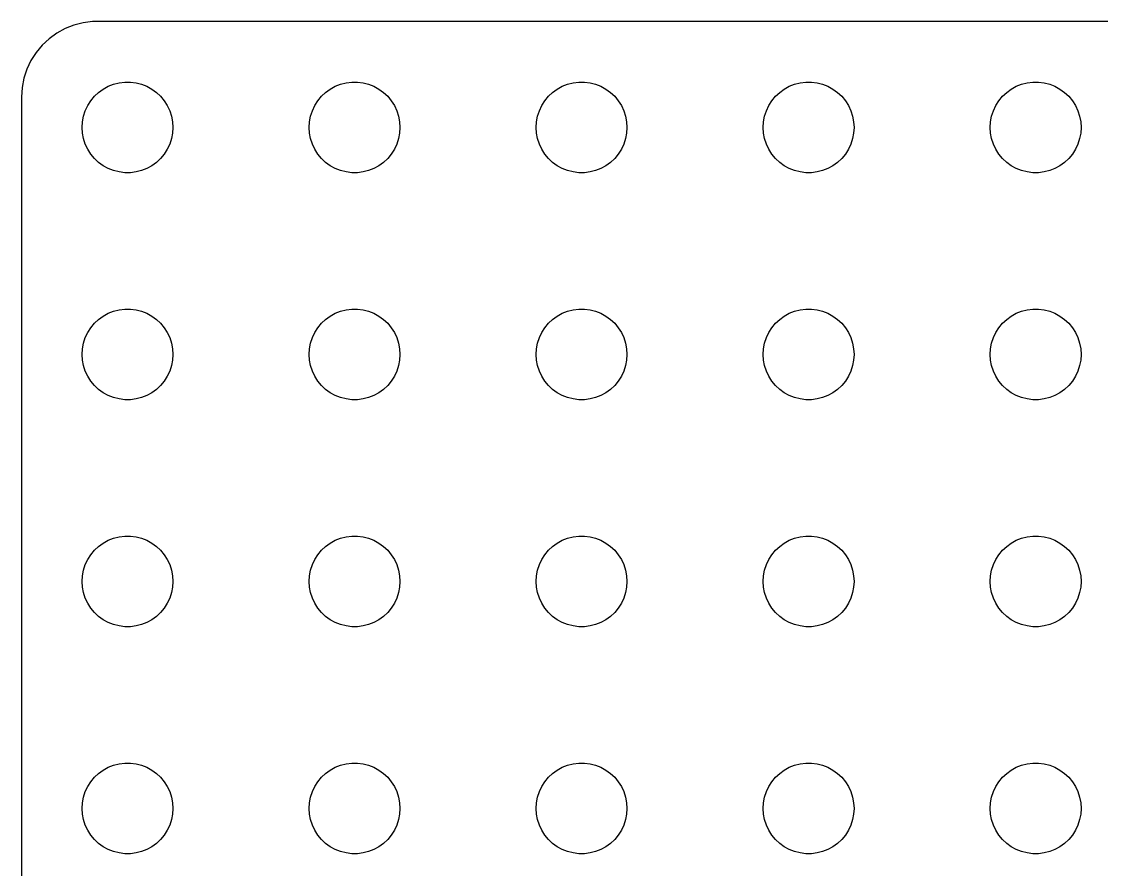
# Model space of a CAD drawing. Header units: metres. Extents: x -134 to 134, y 62 to 280.
# Drawn here: x -134.5 to -63.2, y 110 to 166 of the extents above; entities that cross this region are included whole.
import ezdxf

# ---------------------------------------------------------------- set-up
doc = ezdxf.new("R2010")
doc.units = ezdxf.units.M

msp = doc.modelspace()

# ---------------------------------------------------------------- linework, layer by layer
for p, q in [((-131.629, 165.524), (-132.179, 165.222)), ((-131.045, 165.755), (-131.629, 165.524)), ((-130.437, 165.911), (-131.045, 165.755)), ((-129.814, 165.99), (-130.437, 165.911)), ((129.814, 165.99), (-129.814, 165.99)), ((-132.687, 164.853), (-133.145, 164.423)), ((-132.179, 165.222), (-132.687, 164.853)), ((-133.145, 164.423), (-133.545, 163.939)), ((-133.882, 163.409), (-134.149, 162.841)), ((-133.545, 163.939), (-133.882, 163.409)), ((-134.149, 162.841), (-134.343, 162.243)), ((-134.343, 162.243), (-134.461, 161.627)), ((-128.062, 161.947), (-127.688, 161.994)), ((-127.688, 161.994), (-127.312, 161.994)), ((-127.312, 161.994), (-126.938, 161.947)), ((-113.062, 161.947), (-112.688, 161.994)), ((-112.688, 161.994), (-112.312, 161.994)), ((-112.312, 161.994), (-111.938, 161.947)), ((-98.0621, 161.947), (-97.6884, 161.994)), ((-97.6884, 161.994), (-97.3116, 161.994)), ((-97.3116, 161.994), (-96.9379, 161.947)), ((-83.0621, 161.947), (-82.6884, 161.994)), ((-82.6884, 161.994), (-82.3116, 161.994)), ((-82.3116, 161.994), (-81.9379, 161.947)), ((-68.0621, 161.947), (-67.6884, 161.994)), ((-67.6884, 161.994), (-67.3116, 161.994)), ((-67.3116, 161.994), (-66.9379, 161.947)), ((-134.461, 161.627), (-134.5, 161)), ((-129.687, 161.054), (-129.412, 161.312)), ((-129.412, 161.312), (-129.107, 161.533)), ((-129.107, 161.533), (-128.777, 161.714)), ((-128.777, 161.714), (-128.427, 161.853)), ((-128.427, 161.853), (-128.062, 161.947)), ((-126.938, 161.947), (-126.573, 161.853)), ((-126.573, 161.853), (-126.223, 161.714)), ((-126.223, 161.714), (-125.893, 161.533)), ((-125.893, 161.533), (-125.588, 161.312)), ((-125.588, 161.312), (-125.313, 161.054)), ((-114.687, 161.054), (-114.412, 161.312)), ((-114.412, 161.312), (-114.107, 161.533)), ((-114.107, 161.533), (-113.777, 161.714)), ((-113.777, 161.714), (-113.427, 161.853)), ((-113.427, 161.853), (-113.062, 161.947)), ((-111.938, 161.947), (-111.573, 161.853)), ((-111.573, 161.853), (-111.223, 161.714)), ((-111.223, 161.714), (-110.893, 161.533)), ((-110.893, 161.533), (-110.588, 161.312)), ((-110.588, 161.312), (-110.313, 161.054)), ((-99.6869, 161.054), (-99.4123, 161.312)), ((-99.4123, 161.312), (-99.1075, 161.533)), ((-99.1075, 161.533), (-98.7773, 161.714)), ((-98.7773, 161.714), (-98.427, 161.853)), ((-98.427, 161.853), (-98.0621, 161.947)), ((-96.9379, 161.947), (-96.573, 161.853)), ((-96.573, 161.853), (-96.2227, 161.714)), ((-96.2227, 161.714), (-95.8925, 161.533)), ((-95.8925, 161.533), (-95.5877, 161.312)), ((-95.5877, 161.312), (-95.3131, 161.054)), ((-84.6869, 161.054), (-84.4123, 161.312)), ((-84.4123, 161.312), (-84.1075, 161.533)), ((-84.1075, 161.533), (-83.7773, 161.714)), ((-83.7773, 161.714), (-83.427, 161.853)), ((-83.427, 161.853), (-83.0621, 161.947)), ((-81.9379, 161.947), (-81.573, 161.853)), ((-81.573, 161.853), (-81.2227, 161.714)), ((-81.2227, 161.714), (-80.8925, 161.533)), ((-80.8925, 161.533), (-80.5877, 161.312)), ((-80.5877, 161.312), (-80.3131, 161.054)), ((-69.6869, 161.054), (-69.4123, 161.312)), ((-69.4123, 161.312), (-69.1075, 161.533)), ((-69.1075, 161.533), (-68.7773, 161.714)), ((-68.7773, 161.714), (-68.427, 161.853)), ((-68.427, 161.853), (-68.0621, 161.947)), ((-66.9379, 161.947), (-66.573, 161.853)), ((-66.573, 161.853), (-66.2227, 161.714)), ((-66.2227, 161.714), (-65.8925, 161.533)), ((-65.8925, 161.533), (-65.5877, 161.312)), ((-65.5877, 161.312), (-65.3131, 161.054)), ((-134.5, 161), (-134.5, 67)), ((-130.129, 160.445), (-129.927, 160.763)), ((-129.927, 160.763), (-129.687, 161.054)), ((-125.313, 161.054), (-125.073, 160.763)), ((-125.073, 160.763), (-124.871, 160.445)), ((-115.129, 160.445), (-114.927, 160.763)), ((-114.927, 160.763), (-114.687, 161.054)), ((-110.313, 161.054), (-110.073, 160.763)), ((-110.073, 160.763), (-109.871, 160.445)), ((-100.129, 160.445), (-99.927, 160.763)), ((-99.927, 160.763), (-99.6869, 161.054)), ((-95.3131, 161.054), (-95.073, 160.763)), ((-95.073, 160.763), (-94.8711, 160.445)), ((-85.1289, 160.445), (-84.927, 160.763)), ((-84.927, 160.763), (-84.6869, 161.054)), ((-80.3131, 161.054), (-80.073, 160.763)), ((-80.073, 160.763), (-79.8711, 160.445)), ((-70.1289, 160.445), (-69.927, 160.763)), ((-69.927, 160.763), (-69.6869, 161.054)), ((-65.3131, 161.054), (-65.073, 160.763)), ((-65.073, 160.763), (-64.8711, 160.445)), ((-130.406, 159.746), (-130.289, 160.104)), ((-130.289, 160.104), (-130.129, 160.445)), ((-124.871, 160.445), (-124.711, 160.104)), ((-124.711, 160.104), (-124.594, 159.746)), ((-115.406, 159.746), (-115.289, 160.104)), ((-115.289, 160.104), (-115.129, 160.445)), ((-109.871, 160.445), (-109.711, 160.104)), ((-109.711, 160.104), (-109.594, 159.746)), ((-100.406, 159.746), (-100.289, 160.104)), ((-100.289, 160.104), (-100.129, 160.445)), ((-94.8711, 160.445), (-94.7107, 160.104)), ((-94.7107, 160.104), (-94.5943, 159.746)), ((-85.4057, 159.746), (-85.2893, 160.104)), ((-85.2893, 160.104), (-85.1289, 160.445)), ((-79.8711, 160.445), (-79.7107, 160.104)), ((-79.7107, 160.104), (-79.5943, 159.746)), ((-70.4057, 159.746), (-70.2893, 160.104)), ((-70.2893, 160.104), (-70.1289, 160.445)), ((-64.8711, 160.445), (-64.7107, 160.104)), ((-64.7107, 160.104), (-64.5943, 159.746)), ((-130.5, 159), (-130.476, 159.376)), ((-130.476, 159.376), (-130.406, 159.746)), ((-124.594, 159.746), (-124.524, 159.376)), ((-124.524, 159.376), (-124.5, 159)), ((-115.5, 159), (-115.476, 159.376)), ((-115.476, 159.376), (-115.406, 159.746)), ((-109.594, 159.746), (-109.524, 159.376)), ((-109.524, 159.376), (-109.5, 159)), ((-100.5, 159), (-100.476, 159.376)), ((-100.476, 159.376), (-100.406, 159.746)), ((-94.5943, 159.746), (-94.5237, 159.376)), ((-94.5237, 159.376), (-94.5, 159)), ((-85.5, 159), (-85.4763, 159.376)), ((-85.4763, 159.376), (-85.4057, 159.746)), ((-79.5943, 159.746), (-79.5237, 159.376)), ((-79.5237, 159.376), (-79.5, 159)), ((-70.5, 159), (-70.4763, 159.376)), ((-70.4763, 159.376), (-70.4057, 159.746)), ((-64.5943, 159.746), (-64.5237, 159.376)), ((-64.5237, 159.376), (-64.5, 159)), ((-130.476, 158.624), (-130.5, 159)), ((-130.406, 158.254), (-130.476, 158.624)), ((-124.524, 158.624), (-124.594, 158.254)), ((-124.5, 159), (-124.524, 158.624)), ((-115.476, 158.624), (-115.5, 159)), ((-115.406, 158.254), (-115.476, 158.624)), ((-109.524, 158.624), (-109.594, 158.254)), ((-109.5, 159), (-109.524, 158.624)), ((-100.476, 158.624), (-100.5, 159)), ((-100.406, 158.254), (-100.476, 158.624)), ((-94.5237, 158.624), (-94.5943, 158.254)), ((-94.5, 159), (-94.5237, 158.624)), ((-85.4763, 158.624), (-85.5, 159)), ((-85.4057, 158.254), (-85.4763, 158.624)), ((-79.5237, 158.624), (-79.5943, 158.254)), ((-79.5, 159), (-79.5237, 158.624)), ((-70.4763, 158.624), (-70.5, 159)), ((-70.4057, 158.254), (-70.4763, 158.624)), ((-64.5237, 158.624), (-64.5943, 158.254)), ((-64.5, 159), (-64.5237, 158.624)), ((-130.289, 157.896), (-130.406, 158.254)), ((-130.129, 157.555), (-130.289, 157.896)), ((-124.711, 157.896), (-124.871, 157.555)), ((-124.594, 158.254), (-124.711, 157.896)), ((-115.289, 157.896), (-115.406, 158.254)), ((-115.129, 157.555), (-115.289, 157.896)), ((-109.711, 157.896), (-109.871, 157.555)), ((-109.594, 158.254), (-109.711, 157.896)), ((-100.289, 157.896), (-100.406, 158.254)), ((-100.129, 157.555), (-100.289, 157.896)), ((-94.7107, 157.896), (-94.8711, 157.555)), ((-94.5943, 158.254), (-94.7107, 157.896)), ((-85.2893, 157.896), (-85.4057, 158.254)), ((-85.1289, 157.555), (-85.2893, 157.896)), ((-79.7107, 157.896), (-79.8711, 157.555)), ((-79.5943, 158.254), (-79.7107, 157.896)), ((-70.2893, 157.896), (-70.4057, 158.254)), ((-70.1289, 157.555), (-70.2893, 157.896)), ((-64.7107, 157.896), (-64.8711, 157.555)), ((-64.5943, 158.254), (-64.7107, 157.896)), ((-129.927, 157.237), (-130.129, 157.555)), ((-129.687, 156.946), (-129.927, 157.237)), ((-125.073, 157.237), (-125.313, 156.946)), ((-124.871, 157.555), (-125.073, 157.237)), ((-114.927, 157.237), (-115.129, 157.555)), ((-114.687, 156.946), (-114.927, 157.237)), ((-110.073, 157.237), (-110.313, 156.946)), ((-109.871, 157.555), (-110.073, 157.237)), ((-99.927, 157.237), (-100.129, 157.555)), ((-99.6869, 156.946), (-99.927, 157.237)), ((-95.073, 157.237), (-95.3131, 156.946)), ((-94.8711, 157.555), (-95.073, 157.237)), ((-84.927, 157.237), (-85.1289, 157.555)), ((-84.6869, 156.946), (-84.927, 157.237)), ((-80.073, 157.237), (-80.3131, 156.946)), ((-79.8711, 157.555), (-80.073, 157.237)), ((-69.927, 157.237), (-70.1289, 157.555)), ((-69.6869, 156.946), (-69.927, 157.237)), ((-65.073, 157.237), (-65.3131, 156.946)), ((-64.8711, 157.555), (-65.073, 157.237)), ((-129.412, 156.688), (-129.687, 156.946)), ((-129.107, 156.467), (-129.412, 156.688)), ((-128.777, 156.286), (-129.107, 156.467)), ((-128.427, 156.147), (-128.777, 156.286)), ((-126.223, 156.286), (-126.573, 156.147)), ((-125.893, 156.467), (-126.223, 156.286)), ((-125.588, 156.688), (-125.893, 156.467)), ((-125.313, 156.946), (-125.588, 156.688)), ((-114.412, 156.688), (-114.687, 156.946)), ((-114.107, 156.467), (-114.412, 156.688)), ((-113.777, 156.286), (-114.107, 156.467)), ((-113.427, 156.147), (-113.777, 156.286)), ((-111.223, 156.286), (-111.573, 156.147)), ((-110.893, 156.467), (-111.223, 156.286)), ((-110.588, 156.688), (-110.893, 156.467)), ((-110.313, 156.946), (-110.588, 156.688)), ((-99.4123, 156.688), (-99.6869, 156.946)), ((-99.1075, 156.467), (-99.4123, 156.688)), ((-98.7773, 156.286), (-99.1075, 156.467)), ((-98.427, 156.147), (-98.7773, 156.286)), ((-96.2227, 156.286), (-96.573, 156.147)), ((-95.8925, 156.467), (-96.2227, 156.286)), ((-95.5877, 156.688), (-95.8925, 156.467)), ((-95.3131, 156.946), (-95.5877, 156.688)), ((-84.4123, 156.688), (-84.6869, 156.946)), ((-84.1075, 156.467), (-84.4123, 156.688)), ((-83.7773, 156.286), (-84.1075, 156.467)), ((-83.427, 156.147), (-83.7773, 156.286)), ((-81.2227, 156.286), (-81.573, 156.147)), ((-80.8925, 156.467), (-81.2227, 156.286)), ((-80.5877, 156.688), (-80.8925, 156.467)), ((-80.3131, 156.946), (-80.5877, 156.688)), ((-69.4123, 156.688), (-69.6869, 156.946)), ((-69.1075, 156.467), (-69.4123, 156.688)), ((-68.7773, 156.286), (-69.1075, 156.467)), ((-68.427, 156.147), (-68.7773, 156.286)), ((-66.2227, 156.286), (-66.573, 156.147)), ((-65.8925, 156.467), (-66.2227, 156.286)), ((-65.5877, 156.688), (-65.8925, 156.467)), ((-65.3131, 156.946), (-65.5877, 156.688)), ((-128.062, 156.053), (-128.427, 156.147)), ((-127.688, 156.006), (-128.062, 156.053)), ((-127.312, 156.006), (-127.688, 156.006)), ((-126.938, 156.053), (-127.312, 156.006)), ((-126.573, 156.147), (-126.938, 156.053)), ((-113.062, 156.053), (-113.427, 156.147)), ((-112.688, 156.006), (-113.062, 156.053)), ((-112.312, 156.006), (-112.688, 156.006)), ((-111.938, 156.053), (-112.312, 156.006)), ((-111.573, 156.147), (-111.938, 156.053)), ((-98.0621, 156.053), (-98.427, 156.147)), ((-97.6884, 156.006), (-98.0621, 156.053)), ((-97.3116, 156.006), (-97.6884, 156.006)), ((-96.9379, 156.053), (-97.3116, 156.006)), ((-96.573, 156.147), (-96.9379, 156.053)), ((-83.0621, 156.053), (-83.427, 156.147)), ((-82.6884, 156.006), (-83.0621, 156.053)), ((-82.3116, 156.006), (-82.6884, 156.006)), ((-81.9379, 156.053), (-82.3116, 156.006)), ((-81.573, 156.147), (-81.9379, 156.053)), ((-68.0621, 156.053), (-68.427, 156.147)), ((-67.6884, 156.006), (-68.0621, 156.053)), ((-67.3116, 156.006), (-67.6884, 156.006)), ((-66.9379, 156.053), (-67.3116, 156.006)), ((-66.573, 156.147), (-66.9379, 156.053)), ((-128.062, 146.947), (-127.688, 146.994)), ((-127.688, 146.994), (-127.312, 146.994)), ((-127.312, 146.994), (-126.938, 146.947)), ((-113.062, 146.947), (-112.688, 146.994)), ((-112.688, 146.994), (-112.312, 146.994)), ((-112.312, 146.994), (-111.938, 146.947)), ((-98.0621, 146.947), (-97.6884, 146.994)), ((-97.6884, 146.994), (-97.3116, 146.994)), ((-97.3116, 146.994), (-96.9379, 146.947)), ((-83.0621, 146.947), (-82.6884, 146.994)), ((-82.6884, 146.994), (-82.3116, 146.994)), ((-82.3116, 146.994), (-81.9379, 146.947)), ((-68.0621, 146.947), (-67.6884, 146.994)), ((-67.6884, 146.994), (-67.3116, 146.994)), ((-67.3116, 146.994), (-66.9379, 146.947)), ((-129.687, 146.054), (-129.412, 146.312)), ((-129.412, 146.312), (-129.107, 146.533)), ((-129.107, 146.533), (-128.777, 146.714)), ((-128.777, 146.714), (-128.427, 146.853)), ((-128.427, 146.853), (-128.062, 146.947)), ((-126.938, 146.947), (-126.573, 146.853)), ((-126.573, 146.853), (-126.223, 146.714)), ((-126.223, 146.714), (-125.893, 146.533)), ((-125.893, 146.533), (-125.588, 146.312)), ((-125.588, 146.312), (-125.313, 146.054)), ((-114.687, 146.054), (-114.412, 146.312)), ((-114.412, 146.312), (-114.107, 146.533)), ((-114.107, 146.533), (-113.777, 146.714)), ((-113.777, 146.714), (-113.427, 146.853)), ((-113.427, 146.853), (-113.062, 146.947)), ((-111.938, 146.947), (-111.573, 146.853)), ((-111.573, 146.853), (-111.223, 146.714)), ((-111.223, 146.714), (-110.893, 146.533)), ((-110.893, 146.533), (-110.588, 146.312)), ((-110.588, 146.312), (-110.313, 146.054)), ((-99.6869, 146.054), (-99.4123, 146.312)), ((-99.4123, 146.312), (-99.1075, 146.533)), ((-99.1075, 146.533), (-98.7773, 146.714)), ((-98.7773, 146.714), (-98.427, 146.853)), ((-98.427, 146.853), (-98.0621, 146.947)), ((-96.9379, 146.947), (-96.573, 146.853)), ((-96.573, 146.853), (-96.2227, 146.714)), ((-96.2227, 146.714), (-95.8925, 146.533)), ((-95.8925, 146.533), (-95.5877, 146.312)), ((-95.5877, 146.312), (-95.3131, 146.054)), ((-84.6869, 146.054), (-84.4123, 146.312)), ((-84.4123, 146.312), (-84.1075, 146.533)), ((-84.1075, 146.533), (-83.7773, 146.714)), ((-83.7773, 146.714), (-83.427, 146.853)), ((-83.427, 146.853), (-83.0621, 146.947)), ((-81.9379, 146.947), (-81.573, 146.853)), ((-81.573, 146.853), (-81.2227, 146.714)), ((-81.2227, 146.714), (-80.8925, 146.533)), ((-80.8925, 146.533), (-80.5877, 146.312)), ((-80.5877, 146.312), (-80.3131, 146.054)), ((-69.6869, 146.054), (-69.4123, 146.312)), ((-69.4123, 146.312), (-69.1075, 146.533)), ((-69.1075, 146.533), (-68.7773, 146.714)), ((-68.7773, 146.714), (-68.427, 146.853)), ((-68.427, 146.853), (-68.0621, 146.947)), ((-66.9379, 146.947), (-66.573, 146.853)), ((-66.573, 146.853), (-66.2227, 146.714)), ((-66.2227, 146.714), (-65.8925, 146.533)), ((-65.8925, 146.533), (-65.5877, 146.312)), ((-65.5877, 146.312), (-65.3131, 146.054)), ((-130.129, 145.445), (-129.927, 145.763)), ((-129.927, 145.763), (-129.687, 146.054)), ((-125.313, 146.054), (-125.073, 145.763)), ((-125.073, 145.763), (-124.871, 145.445)), ((-115.129, 145.445), (-114.927, 145.763)), ((-114.927, 145.763), (-114.687, 146.054)), ((-110.313, 146.054), (-110.073, 145.763)), ((-110.073, 145.763), (-109.871, 145.445)), ((-100.129, 145.445), (-99.927, 145.763)), ((-99.927, 145.763), (-99.6869, 146.054)), ((-95.3131, 146.054), (-95.073, 145.763)), ((-95.073, 145.763), (-94.8711, 145.445)), ((-85.1289, 145.445), (-84.927, 145.763)), ((-84.927, 145.763), (-84.6869, 146.054)), ((-80.3131, 146.054), (-80.073, 145.763)), ((-80.073, 145.763), (-79.8711, 145.445)), ((-70.1289, 145.445), (-69.927, 145.763)), ((-69.927, 145.763), (-69.6869, 146.054)), ((-65.3131, 146.054), (-65.073, 145.763)), ((-65.073, 145.763), (-64.8711, 145.445)), ((-130.406, 144.746), (-130.289, 145.104)), ((-130.289, 145.104), (-130.129, 145.445)), ((-124.871, 145.445), (-124.711, 145.104)), ((-124.711, 145.104), (-124.594, 144.746)), ((-115.406, 144.746), (-115.289, 145.104)), ((-115.289, 145.104), (-115.129, 145.445)), ((-109.871, 145.445), (-109.711, 145.104)), ((-109.711, 145.104), (-109.594, 144.746)), ((-100.406, 144.746), (-100.289, 145.104)), ((-100.289, 145.104), (-100.129, 145.445)), ((-94.8711, 145.445), (-94.7107, 145.104)), ((-94.7107, 145.104), (-94.5943, 144.746)), ((-85.4057, 144.746), (-85.2893, 145.104)), ((-85.2893, 145.104), (-85.1289, 145.445)), ((-79.8711, 145.445), (-79.7107, 145.104)), ((-79.7107, 145.104), (-79.5943, 144.746)), ((-70.4057, 144.746), (-70.2893, 145.104)), ((-70.2893, 145.104), (-70.1289, 145.445)), ((-64.8711, 145.445), (-64.7107, 145.104)), ((-64.7107, 145.104), (-64.5943, 144.746)), ((-130.5, 144), (-130.476, 144.376)), ((-130.476, 144.376), (-130.406, 144.746)), ((-124.594, 144.746), (-124.524, 144.376)), ((-124.524, 144.376), (-124.5, 144)), ((-115.5, 144), (-115.476, 144.376)), ((-115.476, 144.376), (-115.406, 144.746)), ((-109.594, 144.746), (-109.524, 144.376)), ((-109.524, 144.376), (-109.5, 144)), ((-100.5, 144), (-100.476, 144.376)), ((-100.476, 144.376), (-100.406, 144.746)), ((-94.5943, 144.746), (-94.5237, 144.376)), ((-94.5237, 144.376), (-94.5, 144)), ((-85.5, 144), (-85.4763, 144.376)), ((-85.4763, 144.376), (-85.4057, 144.746)), ((-79.5943, 144.746), (-79.5237, 144.376)), ((-79.5237, 144.376), (-79.5, 144)), ((-70.5, 144), (-70.4763, 144.376)), ((-70.4763, 144.376), (-70.4057, 144.746)), ((-64.5943, 144.746), (-64.5237, 144.376)), ((-64.5237, 144.376), (-64.5, 144)), ((-130.476, 143.624), (-130.5, 144)), ((-130.406, 143.254), (-130.476, 143.624)), ((-124.524, 143.624), (-124.594, 143.254)), ((-124.5, 144), (-124.524, 143.624)), ((-115.476, 143.624), (-115.5, 144)), ((-115.406, 143.254), (-115.476, 143.624)), ((-109.524, 143.624), (-109.594, 143.254)), ((-109.5, 144), (-109.524, 143.624)), ((-100.476, 143.624), (-100.5, 144)), ((-100.406, 143.254), (-100.476, 143.624)), ((-94.5237, 143.624), (-94.5943, 143.254)), ((-94.5, 144), (-94.5237, 143.624)), ((-85.4763, 143.624), (-85.5, 144)), ((-85.4057, 143.254), (-85.4763, 143.624)), ((-79.5237, 143.624), (-79.5943, 143.254)), ((-79.5, 144), (-79.5237, 143.624)), ((-70.4763, 143.624), (-70.5, 144)), ((-70.4057, 143.254), (-70.4763, 143.624)), ((-64.5237, 143.624), (-64.5943, 143.254)), ((-64.5, 144), (-64.5237, 143.624)), ((-130.289, 142.896), (-130.406, 143.254)), ((-130.129, 142.555), (-130.289, 142.896)), ((-124.711, 142.896), (-124.871, 142.555)), ((-124.594, 143.254), (-124.711, 142.896)), ((-115.289, 142.896), (-115.406, 143.254)), ((-115.129, 142.555), (-115.289, 142.896)), ((-109.711, 142.896), (-109.871, 142.555)), ((-109.594, 143.254), (-109.711, 142.896)), ((-100.289, 142.896), (-100.406, 143.254)), ((-100.129, 142.555), (-100.289, 142.896)), ((-94.7107, 142.896), (-94.8711, 142.555)), ((-94.5943, 143.254), (-94.7107, 142.896)), ((-85.2893, 142.896), (-85.4057, 143.254)), ((-85.1289, 142.555), (-85.2893, 142.896)), ((-79.7107, 142.896), (-79.8711, 142.555)), ((-79.5943, 143.254), (-79.7107, 142.896)), ((-70.2893, 142.896), (-70.4057, 143.254)), ((-70.1289, 142.555), (-70.2893, 142.896)), ((-64.7107, 142.896), (-64.8711, 142.555)), ((-64.5943, 143.254), (-64.7107, 142.896)), ((-129.927, 142.237), (-130.129, 142.555)), ((-129.687, 141.946), (-129.927, 142.237)), ((-125.073, 142.237), (-125.313, 141.946)), ((-124.871, 142.555), (-125.073, 142.237)), ((-114.927, 142.237), (-115.129, 142.555)), ((-114.687, 141.946), (-114.927, 142.237)), ((-110.073, 142.237), (-110.313, 141.946)), ((-109.871, 142.555), (-110.073, 142.237)), ((-99.927, 142.237), (-100.129, 142.555)), ((-99.6869, 141.946), (-99.927, 142.237)), ((-95.073, 142.237), (-95.3131, 141.946)), ((-94.8711, 142.555), (-95.073, 142.237)), ((-84.927, 142.237), (-85.1289, 142.555)), ((-84.6869, 141.946), (-84.927, 142.237)), ((-80.073, 142.237), (-80.3131, 141.946)), ((-79.8711, 142.555), (-80.073, 142.237)), ((-69.927, 142.237), (-70.1289, 142.555)), ((-69.6869, 141.946), (-69.927, 142.237)), ((-65.073, 142.237), (-65.3131, 141.946)), ((-64.8711, 142.555), (-65.073, 142.237)), ((-129.412, 141.688), (-129.687, 141.946)), ((-129.107, 141.467), (-129.412, 141.688)), ((-128.777, 141.286), (-129.107, 141.467)), ((-128.427, 141.147), (-128.777, 141.286)), ((-126.223, 141.286), (-126.573, 141.147)), ((-125.893, 141.467), (-126.223, 141.286)), ((-125.588, 141.688), (-125.893, 141.467)), ((-125.313, 141.946), (-125.588, 141.688)), ((-114.412, 141.688), (-114.687, 141.946)), ((-114.107, 141.467), (-114.412, 141.688)), ((-113.777, 141.286), (-114.107, 141.467)), ((-113.427, 141.147), (-113.777, 141.286)), ((-111.223, 141.286), (-111.573, 141.147)), ((-110.893, 141.467), (-111.223, 141.286)), ((-110.588, 141.688), (-110.893, 141.467)), ((-110.313, 141.946), (-110.588, 141.688)), ((-99.4123, 141.688), (-99.6869, 141.946)), ((-99.1075, 141.467), (-99.4123, 141.688)), ((-98.7773, 141.286), (-99.1075, 141.467)), ((-98.427, 141.147), (-98.7773, 141.286)), ((-96.2227, 141.286), (-96.573, 141.147)), ((-95.8925, 141.467), (-96.2227, 141.286)), ((-95.5877, 141.688), (-95.8925, 141.467)), ((-95.3131, 141.946), (-95.5877, 141.688)), ((-84.4123, 141.688), (-84.6869, 141.946)), ((-84.1075, 141.467), (-84.4123, 141.688)), ((-83.7773, 141.286), (-84.1075, 141.467)), ((-83.427, 141.147), (-83.7773, 141.286)), ((-81.2227, 141.286), (-81.573, 141.147)), ((-80.8925, 141.467), (-81.2227, 141.286)), ((-80.5877, 141.688), (-80.8925, 141.467)), ((-80.3131, 141.946), (-80.5877, 141.688)), ((-69.4123, 141.688), (-69.6869, 141.946)), ((-69.1075, 141.467), (-69.4123, 141.688)), ((-68.7773, 141.286), (-69.1075, 141.467)), ((-68.427, 141.147), (-68.7773, 141.286)), ((-66.2227, 141.286), (-66.573, 141.147)), ((-65.8925, 141.467), (-66.2227, 141.286)), ((-65.5877, 141.688), (-65.8925, 141.467)), ((-65.3131, 141.946), (-65.5877, 141.688)), ((-128.062, 141.053), (-128.427, 141.147)), ((-127.688, 141.006), (-128.062, 141.053)), ((-127.312, 141.006), (-127.688, 141.006)), ((-126.938, 141.053), (-127.312, 141.006)), ((-126.573, 141.147), (-126.938, 141.053)), ((-113.062, 141.053), (-113.427, 141.147)), ((-112.688, 141.006), (-113.062, 141.053)), ((-112.312, 141.006), (-112.688, 141.006)), ((-111.938, 141.053), (-112.312, 141.006)), ((-111.573, 141.147), (-111.938, 141.053)), ((-98.0621, 141.053), (-98.427, 141.147)), ((-97.6884, 141.006), (-98.0621, 141.053)), ((-97.3116, 141.006), (-97.6884, 141.006)), ((-96.9379, 141.053), (-97.3116, 141.006)), ((-96.573, 141.147), (-96.9379, 141.053)), ((-83.0621, 141.053), (-83.427, 141.147)), ((-82.6884, 141.006), (-83.0621, 141.053)), ((-82.3116, 141.006), (-82.6884, 141.006)), ((-81.9379, 141.053), (-82.3116, 141.006)), ((-81.573, 141.147), (-81.9379, 141.053)), ((-68.0621, 141.053), (-68.427, 141.147)), ((-67.6884, 141.006), (-68.0621, 141.053)), ((-67.3116, 141.006), (-67.6884, 141.006)), ((-66.9379, 141.053), (-67.3116, 141.006)), ((-66.573, 141.147), (-66.9379, 141.053)), ((-128.062, 131.947), (-127.688, 131.994)), ((-127.688, 131.994), (-127.312, 131.994)), ((-127.312, 131.994), (-126.938, 131.947)), ((-113.062, 131.947), (-112.688, 131.994)), ((-112.688, 131.994), (-112.312, 131.994)), ((-112.312, 131.994), (-111.938, 131.947)), ((-98.0621, 131.947), (-97.6884, 131.994)), ((-97.6884, 131.994), (-97.3116, 131.994)), ((-97.3116, 131.994), (-96.9379, 131.947)), ((-83.0621, 131.947), (-82.6884, 131.994)), ((-82.6884, 131.994), (-82.3116, 131.994)), ((-82.3116, 131.994), (-81.9379, 131.947)), ((-68.0621, 131.947), (-67.6884, 131.994)), ((-67.6884, 131.994), (-67.3116, 131.994)), ((-67.3116, 131.994), (-66.9379, 131.947)), ((-129.687, 131.054), (-129.412, 131.312)), ((-129.412, 131.312), (-129.107, 131.533)), ((-129.107, 131.533), (-128.777, 131.714)), ((-128.777, 131.714), (-128.427, 131.853)), ((-128.427, 131.853), (-128.062, 131.947)), ((-126.938, 131.947), (-126.573, 131.853)), ((-126.573, 131.853), (-126.223, 131.714)), ((-126.223, 131.714), (-125.893, 131.533)), ((-125.893, 131.533), (-125.588, 131.312)), ((-125.588, 131.312), (-125.313, 131.054)), ((-114.687, 131.054), (-114.412, 131.312)), ((-114.412, 131.312), (-114.107, 131.533)), ((-114.107, 131.533), (-113.777, 131.714)), ((-113.777, 131.714), (-113.427, 131.853)), ((-113.427, 131.853), (-113.062, 131.947)), ((-111.938, 131.947), (-111.573, 131.853)), ((-111.573, 131.853), (-111.223, 131.714)), ((-111.223, 131.714), (-110.893, 131.533)), ((-110.893, 131.533), (-110.588, 131.312)), ((-110.588, 131.312), (-110.313, 131.054)), ((-99.6869, 131.054), (-99.4123, 131.312)), ((-99.4123, 131.312), (-99.1075, 131.533)), ((-99.1075, 131.533), (-98.7773, 131.714)), ((-98.7773, 131.714), (-98.427, 131.853)), ((-98.427, 131.853), (-98.0621, 131.947)), ((-96.9379, 131.947), (-96.573, 131.853)), ((-96.573, 131.853), (-96.2227, 131.714)), ((-96.2227, 131.714), (-95.8925, 131.533)), ((-95.8925, 131.533), (-95.5877, 131.312)), ((-95.5877, 131.312), (-95.3131, 131.054)), ((-84.6869, 131.054), (-84.4123, 131.312)), ((-84.4123, 131.312), (-84.1075, 131.533)), ((-84.1075, 131.533), (-83.7773, 131.714)), ((-83.7773, 131.714), (-83.427, 131.853)), ((-83.427, 131.853), (-83.0621, 131.947)), ((-81.9379, 131.947), (-81.573, 131.853)), ((-81.573, 131.853), (-81.2227, 131.714)), ((-81.2227, 131.714), (-80.8925, 131.533)), ((-80.8925, 131.533), (-80.5877, 131.312)), ((-80.5877, 131.312), (-80.3131, 131.054)), ((-69.6869, 131.054), (-69.4123, 131.312)), ((-69.4123, 131.312), (-69.1075, 131.533)), ((-69.1075, 131.533), (-68.7773, 131.714)), ((-68.7773, 131.714), (-68.427, 131.853)), ((-68.427, 131.853), (-68.0621, 131.947)), ((-66.9379, 131.947), (-66.573, 131.853)), ((-66.573, 131.853), (-66.2227, 131.714)), ((-66.2227, 131.714), (-65.8925, 131.533)), ((-65.8925, 131.533), (-65.5877, 131.312)), ((-65.5877, 131.312), (-65.3131, 131.054)), ((-130.129, 130.445), (-129.927, 130.763)), ((-129.927, 130.763), (-129.687, 131.054)), ((-125.313, 131.054), (-125.073, 130.763)), ((-125.073, 130.763), (-124.871, 130.445)), ((-115.129, 130.445), (-114.927, 130.763)), ((-114.927, 130.763), (-114.687, 131.054)), ((-110.313, 131.054), (-110.073, 130.763)), ((-110.073, 130.763), (-109.871, 130.445)), ((-100.129, 130.445), (-99.927, 130.763)), ((-99.927, 130.763), (-99.6869, 131.054)), ((-95.3131, 131.054), (-95.073, 130.763)), ((-95.073, 130.763), (-94.8711, 130.445)), ((-85.1289, 130.445), (-84.927, 130.763)), ((-84.927, 130.763), (-84.6869, 131.054)), ((-80.3131, 131.054), (-80.073, 130.763)), ((-80.073, 130.763), (-79.8711, 130.445)), ((-70.1289, 130.445), (-69.927, 130.763)), ((-69.927, 130.763), (-69.6869, 131.054)), ((-65.3131, 131.054), (-65.073, 130.763)), ((-65.073, 130.763), (-64.8711, 130.445)), ((-130.406, 129.746), (-130.289, 130.104)), ((-130.289, 130.104), (-130.129, 130.445)), ((-124.871, 130.445), (-124.711, 130.104)), ((-124.711, 130.104), (-124.594, 129.746)), ((-115.406, 129.746), (-115.289, 130.104)), ((-115.289, 130.104), (-115.129, 130.445)), ((-109.871, 130.445), (-109.711, 130.104)), ((-109.711, 130.104), (-109.594, 129.746)), ((-100.406, 129.746), (-100.289, 130.104)), ((-100.289, 130.104), (-100.129, 130.445)), ((-94.8711, 130.445), (-94.7107, 130.104)), ((-94.7107, 130.104), (-94.5943, 129.746)), ((-85.4057, 129.746), (-85.2893, 130.104)), ((-85.2893, 130.104), (-85.1289, 130.445)), ((-79.8711, 130.445), (-79.7107, 130.104)), ((-79.7107, 130.104), (-79.5943, 129.746)), ((-70.4057, 129.746), (-70.2893, 130.104)), ((-70.2893, 130.104), (-70.1289, 130.445)), ((-64.8711, 130.445), (-64.7107, 130.104)), ((-64.7107, 130.104), (-64.5943, 129.746)), ((-130.5, 129), (-130.476, 129.376)), ((-130.476, 129.376), (-130.406, 129.746)), ((-124.594, 129.746), (-124.524, 129.376)), ((-124.524, 129.376), (-124.5, 129)), ((-115.5, 129), (-115.476, 129.376)), ((-115.476, 129.376), (-115.406, 129.746)), ((-109.594, 129.746), (-109.524, 129.376)), ((-109.524, 129.376), (-109.5, 129)), ((-100.5, 129), (-100.476, 129.376)), ((-100.476, 129.376), (-100.406, 129.746)), ((-94.5943, 129.746), (-94.5237, 129.376)), ((-94.5237, 129.376), (-94.5, 129)), ((-85.5, 129), (-85.4763, 129.376)), ((-85.4763, 129.376), (-85.4057, 129.746)), ((-79.5943, 129.746), (-79.5237, 129.376)), ((-79.5237, 129.376), (-79.5, 129)), ((-70.5, 129), (-70.4763, 129.376)), ((-70.4763, 129.376), (-70.4057, 129.746)), ((-64.5943, 129.746), (-64.5237, 129.376)), ((-64.5237, 129.376), (-64.5, 129)), ((-130.476, 128.624), (-130.5, 129)), ((-130.406, 128.254), (-130.476, 128.624)), ((-124.524, 128.624), (-124.594, 128.254)), ((-124.5, 129), (-124.524, 128.624)), ((-115.476, 128.624), (-115.5, 129)), ((-115.406, 128.254), (-115.476, 128.624)), ((-109.524, 128.624), (-109.594, 128.254)), ((-109.5, 129), (-109.524, 128.624)), ((-100.476, 128.624), (-100.5, 129)), ((-100.406, 128.254), (-100.476, 128.624)), ((-94.5237, 128.624), (-94.5943, 128.254)), ((-94.5, 129), (-94.5237, 128.624)), ((-85.4763, 128.624), (-85.5, 129)), ((-85.4057, 128.254), (-85.4763, 128.624)), ((-79.5237, 128.624), (-79.5943, 128.254)), ((-79.5, 129), (-79.5237, 128.624)), ((-70.4763, 128.624), (-70.5, 129)), ((-70.4057, 128.254), (-70.4763, 128.624)), ((-64.5237, 128.624), (-64.5943, 128.254)), ((-64.5, 129), (-64.5237, 128.624)), ((-130.289, 127.896), (-130.406, 128.254)), ((-130.129, 127.555), (-130.289, 127.896)), ((-124.711, 127.896), (-124.871, 127.555)), ((-124.594, 128.254), (-124.711, 127.896)), ((-115.289, 127.896), (-115.406, 128.254)), ((-115.129, 127.555), (-115.289, 127.896)), ((-109.711, 127.896), (-109.871, 127.555)), ((-109.594, 128.254), (-109.711, 127.896)), ((-100.289, 127.896), (-100.406, 128.254)), ((-100.129, 127.555), (-100.289, 127.896)), ((-94.7107, 127.896), (-94.8711, 127.555)), ((-94.5943, 128.254), (-94.7107, 127.896)), ((-85.2893, 127.896), (-85.4057, 128.254)), ((-85.1289, 127.555), (-85.2893, 127.896)), ((-79.7107, 127.896), (-79.8711, 127.555)), ((-79.5943, 128.254), (-79.7107, 127.896)), ((-70.2893, 127.896), (-70.4057, 128.254)), ((-70.1289, 127.555), (-70.2893, 127.896)), ((-64.7107, 127.896), (-64.8711, 127.555)), ((-64.5943, 128.254), (-64.7107, 127.896)), ((-129.927, 127.237), (-130.129, 127.555)), ((-129.687, 126.946), (-129.927, 127.237)), ((-125.073, 127.237), (-125.313, 126.946)), ((-124.871, 127.555), (-125.073, 127.237)), ((-114.927, 127.237), (-115.129, 127.555)), ((-114.687, 126.946), (-114.927, 127.237)), ((-110.073, 127.237), (-110.313, 126.946)), ((-109.871, 127.555), (-110.073, 127.237)), ((-99.927, 127.237), (-100.129, 127.555)), ((-99.6869, 126.946), (-99.927, 127.237)), ((-95.073, 127.237), (-95.3131, 126.946)), ((-94.8711, 127.555), (-95.073, 127.237)), ((-84.927, 127.237), (-85.1289, 127.555)), ((-84.6869, 126.946), (-84.927, 127.237)), ((-80.073, 127.237), (-80.3131, 126.946)), ((-79.8711, 127.555), (-80.073, 127.237)), ((-69.927, 127.237), (-70.1289, 127.555)), ((-69.6869, 126.946), (-69.927, 127.237)), ((-65.073, 127.237), (-65.3131, 126.946)), ((-64.8711, 127.555), (-65.073, 127.237)), ((-129.412, 126.688), (-129.687, 126.946)), ((-129.107, 126.467), (-129.412, 126.688)), ((-128.777, 126.286), (-129.107, 126.467)), ((-128.427, 126.147), (-128.777, 126.286)), ((-126.223, 126.286), (-126.573, 126.147)), ((-125.893, 126.467), (-126.223, 126.286)), ((-125.588, 126.688), (-125.893, 126.467)), ((-125.313, 126.946), (-125.588, 126.688)), ((-114.412, 126.688), (-114.687, 126.946)), ((-114.107, 126.467), (-114.412, 126.688)), ((-113.777, 126.286), (-114.107, 126.467)), ((-113.427, 126.147), (-113.777, 126.286)), ((-111.223, 126.286), (-111.573, 126.147)), ((-110.893, 126.467), (-111.223, 126.286)), ((-110.588, 126.688), (-110.893, 126.467)), ((-110.313, 126.946), (-110.588, 126.688)), ((-99.4123, 126.688), (-99.6869, 126.946)), ((-99.1075, 126.467), (-99.4123, 126.688)), ((-98.7773, 126.286), (-99.1075, 126.467)), ((-98.427, 126.147), (-98.7773, 126.286)), ((-96.2227, 126.286), (-96.573, 126.147)), ((-95.8925, 126.467), (-96.2227, 126.286)), ((-95.5877, 126.688), (-95.8925, 126.467)), ((-95.3131, 126.946), (-95.5877, 126.688)), ((-84.4123, 126.688), (-84.6869, 126.946)), ((-84.1075, 126.467), (-84.4123, 126.688)), ((-83.7773, 126.286), (-84.1075, 126.467)), ((-83.427, 126.147), (-83.7773, 126.286)), ((-81.2227, 126.286), (-81.573, 126.147)), ((-80.8925, 126.467), (-81.2227, 126.286)), ((-80.5877, 126.688), (-80.8925, 126.467)), ((-80.3131, 126.946), (-80.5877, 126.688)), ((-69.4123, 126.688), (-69.6869, 126.946)), ((-69.1075, 126.467), (-69.4123, 126.688)), ((-68.7773, 126.286), (-69.1075, 126.467)), ((-68.427, 126.147), (-68.7773, 126.286)), ((-66.2227, 126.286), (-66.573, 126.147)), ((-65.8925, 126.467), (-66.2227, 126.286)), ((-65.5877, 126.688), (-65.8925, 126.467)), ((-65.3131, 126.946), (-65.5877, 126.688)), ((-128.062, 126.053), (-128.427, 126.147)), ((-127.688, 126.006), (-128.062, 126.053)), ((-127.312, 126.006), (-127.688, 126.006)), ((-126.938, 126.053), (-127.312, 126.006)), ((-126.573, 126.147), (-126.938, 126.053)), ((-113.062, 126.053), (-113.427, 126.147)), ((-112.688, 126.006), (-113.062, 126.053)), ((-112.312, 126.006), (-112.688, 126.006)), ((-111.938, 126.053), (-112.312, 126.006)), ((-111.573, 126.147), (-111.938, 126.053)), ((-98.0621, 126.053), (-98.427, 126.147)), ((-97.6884, 126.006), (-98.0621, 126.053)), ((-97.3116, 126.006), (-97.6884, 126.006)), ((-96.9379, 126.053), (-97.3116, 126.006)), ((-96.573, 126.147), (-96.9379, 126.053)), ((-83.0621, 126.053), (-83.427, 126.147)), ((-82.6884, 126.006), (-83.0621, 126.053)), ((-82.3116, 126.006), (-82.6884, 126.006)), ((-81.9379, 126.053), (-82.3116, 126.006)), ((-81.573, 126.147), (-81.9379, 126.053)), ((-68.0621, 126.053), (-68.427, 126.147)), ((-67.6884, 126.006), (-68.0621, 126.053)), ((-67.3116, 126.006), (-67.6884, 126.006)), ((-66.9379, 126.053), (-67.3116, 126.006)), ((-66.573, 126.147), (-66.9379, 126.053)), ((-129.687, 116.054), (-129.412, 116.312)), ((-129.412, 116.312), (-129.107, 116.533)), ((-129.107, 116.533), (-128.777, 116.714)), ((-128.777, 116.714), (-128.427, 116.853)), ((-128.427, 116.853), (-128.062, 116.947)), ((-128.062, 116.947), (-127.688, 116.994)), ((-127.688, 116.994), (-127.312, 116.994)), ((-127.312, 116.994), (-126.938, 116.947)), ((-126.938, 116.947), (-126.573, 116.853)), ((-126.573, 116.853), (-126.223, 116.714)), ((-126.223, 116.714), (-125.893, 116.533)), ((-125.893, 116.533), (-125.588, 116.312)), ((-125.588, 116.312), (-125.313, 116.054)), ((-114.687, 116.054), (-114.412, 116.312)), ((-114.412, 116.312), (-114.107, 116.533)), ((-114.107, 116.533), (-113.777, 116.714)), ((-113.777, 116.714), (-113.427, 116.853)), ((-113.427, 116.853), (-113.062, 116.947)), ((-113.062, 116.947), (-112.688, 116.994)), ((-112.688, 116.994), (-112.312, 116.994)), ((-112.312, 116.994), (-111.938, 116.947)), ((-111.938, 116.947), (-111.573, 116.853)), ((-111.573, 116.853), (-111.223, 116.714)), ((-111.223, 116.714), (-110.893, 116.533)), ((-110.893, 116.533), (-110.588, 116.312)), ((-110.588, 116.312), (-110.313, 116.054)), ((-99.6869, 116.054), (-99.4123, 116.312)), ((-99.4123, 116.312), (-99.1075, 116.533)), ((-99.1075, 116.533), (-98.7773, 116.714)), ((-98.7773, 116.714), (-98.427, 116.853)), ((-98.427, 116.853), (-98.0621, 116.947)), ((-98.0621, 116.947), (-97.6884, 116.994)), ((-97.6884, 116.994), (-97.3116, 116.994)), ((-97.3116, 116.994), (-96.9379, 116.947)), ((-96.9379, 116.947), (-96.573, 116.853)), ((-96.573, 116.853), (-96.2227, 116.714)), ((-96.2227, 116.714), (-95.8925, 116.533)), ((-95.8925, 116.533), (-95.5877, 116.312)), ((-95.5877, 116.312), (-95.3131, 116.054)), ((-84.6869, 116.054), (-84.4123, 116.312)), ((-84.4123, 116.312), (-84.1075, 116.533)), ((-84.1075, 116.533), (-83.7773, 116.714)), ((-83.7773, 116.714), (-83.427, 116.853)), ((-83.427, 116.853), (-83.0621, 116.947)), ((-83.0621, 116.947), (-82.6884, 116.994)), ((-82.6884, 116.994), (-82.3116, 116.994)), ((-82.3116, 116.994), (-81.9379, 116.947)), ((-81.9379, 116.947), (-81.573, 116.853)), ((-81.573, 116.853), (-81.2227, 116.714)), ((-81.2227, 116.714), (-80.8925, 116.533)), ((-80.8925, 116.533), (-80.5877, 116.312)), ((-80.5877, 116.312), (-80.3131, 116.054)), ((-69.6869, 116.054), (-69.4123, 116.312)), ((-69.4123, 116.312), (-69.1075, 116.533)), ((-69.1075, 116.533), (-68.7773, 116.714)), ((-68.7773, 116.714), (-68.427, 116.853)), ((-68.427, 116.853), (-68.0621, 116.947)), ((-68.0621, 116.947), (-67.6884, 116.994)), ((-67.6884, 116.994), (-67.3116, 116.994)), ((-67.3116, 116.994), (-66.9379, 116.947)), ((-66.9379, 116.947), (-66.573, 116.853)), ((-66.573, 116.853), (-66.2227, 116.714)), ((-66.2227, 116.714), (-65.8925, 116.533)), ((-65.8925, 116.533), (-65.5877, 116.312)), ((-65.5877, 116.312), (-65.3131, 116.054)), ((-130.129, 115.445), (-129.927, 115.763)), ((-129.927, 115.763), (-129.687, 116.054)), ((-125.313, 116.054), (-125.073, 115.763)), ((-125.073, 115.763), (-124.871, 115.445)), ((-115.129, 115.445), (-114.927, 115.763)), ((-114.927, 115.763), (-114.687, 116.054)), ((-110.313, 116.054), (-110.073, 115.763)), ((-110.073, 115.763), (-109.871, 115.445)), ((-100.129, 115.445), (-99.927, 115.763)), ((-99.927, 115.763), (-99.6869, 116.054)), ((-95.3131, 116.054), (-95.073, 115.763)), ((-95.073, 115.763), (-94.8711, 115.445)), ((-85.1289, 115.445), (-84.927, 115.763)), ((-84.927, 115.763), (-84.6869, 116.054)), ((-80.3131, 116.054), (-80.073, 115.763)), ((-80.073, 115.763), (-79.8711, 115.445)), ((-70.1289, 115.445), (-69.927, 115.763)), ((-69.927, 115.763), (-69.6869, 116.054)), ((-65.3131, 116.054), (-65.073, 115.763)), ((-65.073, 115.763), (-64.8711, 115.445)), ((-130.406, 114.746), (-130.289, 115.104)), ((-130.289, 115.104), (-130.129, 115.445)), ((-124.871, 115.445), (-124.711, 115.104)), ((-124.711, 115.104), (-124.594, 114.746)), ((-115.406, 114.746), (-115.289, 115.104)), ((-115.289, 115.104), (-115.129, 115.445)), ((-109.871, 115.445), (-109.711, 115.104)), ((-109.711, 115.104), (-109.594, 114.746)), ((-100.406, 114.746), (-100.289, 115.104)), ((-100.289, 115.104), (-100.129, 115.445)), ((-94.8711, 115.445), (-94.7107, 115.104)), ((-94.7107, 115.104), (-94.5943, 114.746)), ((-85.4057, 114.746), (-85.2893, 115.104)), ((-85.2893, 115.104), (-85.1289, 115.445)), ((-79.8711, 115.445), (-79.7107, 115.104)), ((-79.7107, 115.104), (-79.5943, 114.746)), ((-70.4057, 114.746), (-70.2893, 115.104)), ((-70.2893, 115.104), (-70.1289, 115.445)), ((-64.8711, 115.445), (-64.7107, 115.104)), ((-64.7107, 115.104), (-64.5943, 114.746)), ((-130.5, 114), (-130.476, 114.376)), ((-130.476, 114.376), (-130.406, 114.746)), ((-124.594, 114.746), (-124.524, 114.376)), ((-124.524, 114.376), (-124.5, 114)), ((-115.5, 114), (-115.476, 114.376)), ((-115.476, 114.376), (-115.406, 114.746)), ((-109.594, 114.746), (-109.524, 114.376)), ((-109.524, 114.376), (-109.5, 114)), ((-100.5, 114), (-100.476, 114.376)), ((-100.476, 114.376), (-100.406, 114.746)), ((-94.5943, 114.746), (-94.5237, 114.376)), ((-94.5237, 114.376), (-94.5, 114)), ((-85.5, 114), (-85.4763, 114.376)), ((-85.4763, 114.376), (-85.4057, 114.746)), ((-79.5943, 114.746), (-79.5237, 114.376)), ((-79.5237, 114.376), (-79.5, 114)), ((-70.5, 114), (-70.4763, 114.376)), ((-70.4763, 114.376), (-70.4057, 114.746)), ((-64.5943, 114.746), (-64.5237, 114.376)), ((-64.5237, 114.376), (-64.5, 114)), ((-130.476, 113.624), (-130.5, 114)), ((-130.406, 113.254), (-130.476, 113.624)), ((-124.524, 113.624), (-124.594, 113.254)), ((-124.5, 114), (-124.524, 113.624)), ((-115.476, 113.624), (-115.5, 114)), ((-115.406, 113.254), (-115.476, 113.624)), ((-109.524, 113.624), (-109.594, 113.254)), ((-109.5, 114), (-109.524, 113.624)), ((-100.476, 113.624), (-100.5, 114)), ((-100.406, 113.254), (-100.476, 113.624)), ((-94.5237, 113.624), (-94.5943, 113.254)), ((-94.5, 114), (-94.5237, 113.624)), ((-85.4763, 113.624), (-85.5, 114)), ((-85.4057, 113.254), (-85.4763, 113.624)), ((-79.5237, 113.624), (-79.5943, 113.254)), ((-79.5, 114), (-79.5237, 113.624)), ((-70.4763, 113.624), (-70.5, 114)), ((-70.4057, 113.254), (-70.4763, 113.624)), ((-64.5237, 113.624), (-64.5943, 113.254)), ((-64.5, 114), (-64.5237, 113.624)), ((-130.289, 112.896), (-130.406, 113.254)), ((-130.129, 112.555), (-130.289, 112.896)), ((-124.711, 112.896), (-124.871, 112.555)), ((-124.594, 113.254), (-124.711, 112.896)), ((-115.289, 112.896), (-115.406, 113.254)), ((-115.129, 112.555), (-115.289, 112.896)), ((-109.711, 112.896), (-109.871, 112.555)), ((-109.594, 113.254), (-109.711, 112.896)), ((-100.289, 112.896), (-100.406, 113.254)), ((-100.129, 112.555), (-100.289, 112.896)), ((-94.7107, 112.896), (-94.8711, 112.555)), ((-94.5943, 113.254), (-94.7107, 112.896)), ((-85.2893, 112.896), (-85.4057, 113.254)), ((-85.1289, 112.555), (-85.2893, 112.896)), ((-79.7107, 112.896), (-79.8711, 112.555)), ((-79.5943, 113.254), (-79.7107, 112.896)), ((-70.2893, 112.896), (-70.4057, 113.254)), ((-70.1289, 112.555), (-70.2893, 112.896)), ((-64.7107, 112.896), (-64.8711, 112.555)), ((-64.5943, 113.254), (-64.7107, 112.896)), ((-129.927, 112.237), (-130.129, 112.555)), ((-129.687, 111.946), (-129.927, 112.237)), ((-125.073, 112.237), (-125.313, 111.946)), ((-124.871, 112.555), (-125.073, 112.237)), ((-114.927, 112.237), (-115.129, 112.555)), ((-114.687, 111.946), (-114.927, 112.237)), ((-110.073, 112.237), (-110.313, 111.946)), ((-109.871, 112.555), (-110.073, 112.237)), ((-99.927, 112.237), (-100.129, 112.555)), ((-99.6869, 111.946), (-99.927, 112.237)), ((-95.073, 112.237), (-95.3131, 111.946)), ((-94.8711, 112.555), (-95.073, 112.237)), ((-84.927, 112.237), (-85.1289, 112.555)), ((-84.6869, 111.946), (-84.927, 112.237)), ((-80.073, 112.237), (-80.3131, 111.946)), ((-79.8711, 112.555), (-80.073, 112.237)), ((-69.927, 112.237), (-70.1289, 112.555)), ((-69.6869, 111.946), (-69.927, 112.237)), ((-65.073, 112.237), (-65.3131, 111.946)), ((-64.8711, 112.555), (-65.073, 112.237)), ((-129.412, 111.688), (-129.687, 111.946)), ((-129.107, 111.467), (-129.412, 111.688)), ((-128.777, 111.286), (-129.107, 111.467)), ((-125.893, 111.467), (-126.223, 111.286)), ((-125.588, 111.688), (-125.893, 111.467)), ((-125.313, 111.946), (-125.588, 111.688)), ((-114.412, 111.688), (-114.687, 111.946)), ((-114.107, 111.467), (-114.412, 111.688)), ((-113.777, 111.286), (-114.107, 111.467)), ((-110.893, 111.467), (-111.223, 111.286)), ((-110.588, 111.688), (-110.893, 111.467)), ((-110.313, 111.946), (-110.588, 111.688)), ((-99.4123, 111.688), (-99.6869, 111.946)), ((-99.1075, 111.467), (-99.4123, 111.688)), ((-98.7773, 111.286), (-99.1075, 111.467)), ((-95.8925, 111.467), (-96.2227, 111.286)), ((-95.5877, 111.688), (-95.8925, 111.467)), ((-95.3131, 111.946), (-95.5877, 111.688)), ((-84.4123, 111.688), (-84.6869, 111.946)), ((-84.1075, 111.467), (-84.4123, 111.688)), ((-83.7773, 111.286), (-84.1075, 111.467)), ((-80.8925, 111.467), (-81.2227, 111.286)), ((-80.5877, 111.688), (-80.8925, 111.467)), ((-80.3131, 111.946), (-80.5877, 111.688)), ((-69.4123, 111.688), (-69.6869, 111.946)), ((-69.1075, 111.467), (-69.4123, 111.688)), ((-68.7773, 111.286), (-69.1075, 111.467)), ((-65.8925, 111.467), (-66.2227, 111.286)), ((-65.5877, 111.688), (-65.8925, 111.467)), ((-65.3131, 111.946), (-65.5877, 111.688)), ((-128.427, 111.147), (-128.777, 111.286)), ((-128.062, 111.053), (-128.427, 111.147)), ((-127.688, 111.006), (-128.062, 111.053)), ((-127.312, 111.006), (-127.688, 111.006)), ((-126.938, 111.053), (-127.312, 111.006)), ((-126.573, 111.147), (-126.938, 111.053)), ((-126.223, 111.286), (-126.573, 111.147)), ((-113.427, 111.147), (-113.777, 111.286)), ((-113.062, 111.053), (-113.427, 111.147)), ((-112.688, 111.006), (-113.062, 111.053)), ((-112.312, 111.006), (-112.688, 111.006)), ((-111.938, 111.053), (-112.312, 111.006)), ((-111.573, 111.147), (-111.938, 111.053)), ((-111.223, 111.286), (-111.573, 111.147)), ((-98.427, 111.147), (-98.7773, 111.286)), ((-98.0621, 111.053), (-98.427, 111.147)), ((-97.6884, 111.006), (-98.0621, 111.053)), ((-97.3116, 111.006), (-97.6884, 111.006)), ((-96.9379, 111.053), (-97.3116, 111.006)), ((-96.573, 111.147), (-96.9379, 111.053)), ((-96.2227, 111.286), (-96.573, 111.147)), ((-83.427, 111.147), (-83.7773, 111.286)), ((-83.0621, 111.053), (-83.427, 111.147)), ((-82.6884, 111.006), (-83.0621, 111.053)), ((-82.3116, 111.006), (-82.6884, 111.006)), ((-81.9379, 111.053), (-82.3116, 111.006)), ((-81.573, 111.147), (-81.9379, 111.053)), ((-81.2227, 111.286), (-81.573, 111.147)), ((-68.427, 111.147), (-68.7773, 111.286)), ((-68.0621, 111.053), (-68.427, 111.147)), ((-67.6884, 111.006), (-68.0621, 111.053)), ((-67.3116, 111.006), (-67.6884, 111.006)), ((-66.9379, 111.053), (-67.3116, 111.006)), ((-66.573, 111.147), (-66.9379, 111.053)), ((-66.2227, 111.286), (-66.573, 111.147))]:
    msp.add_line(p, q)

doc.saveas('drawing.dxf')
